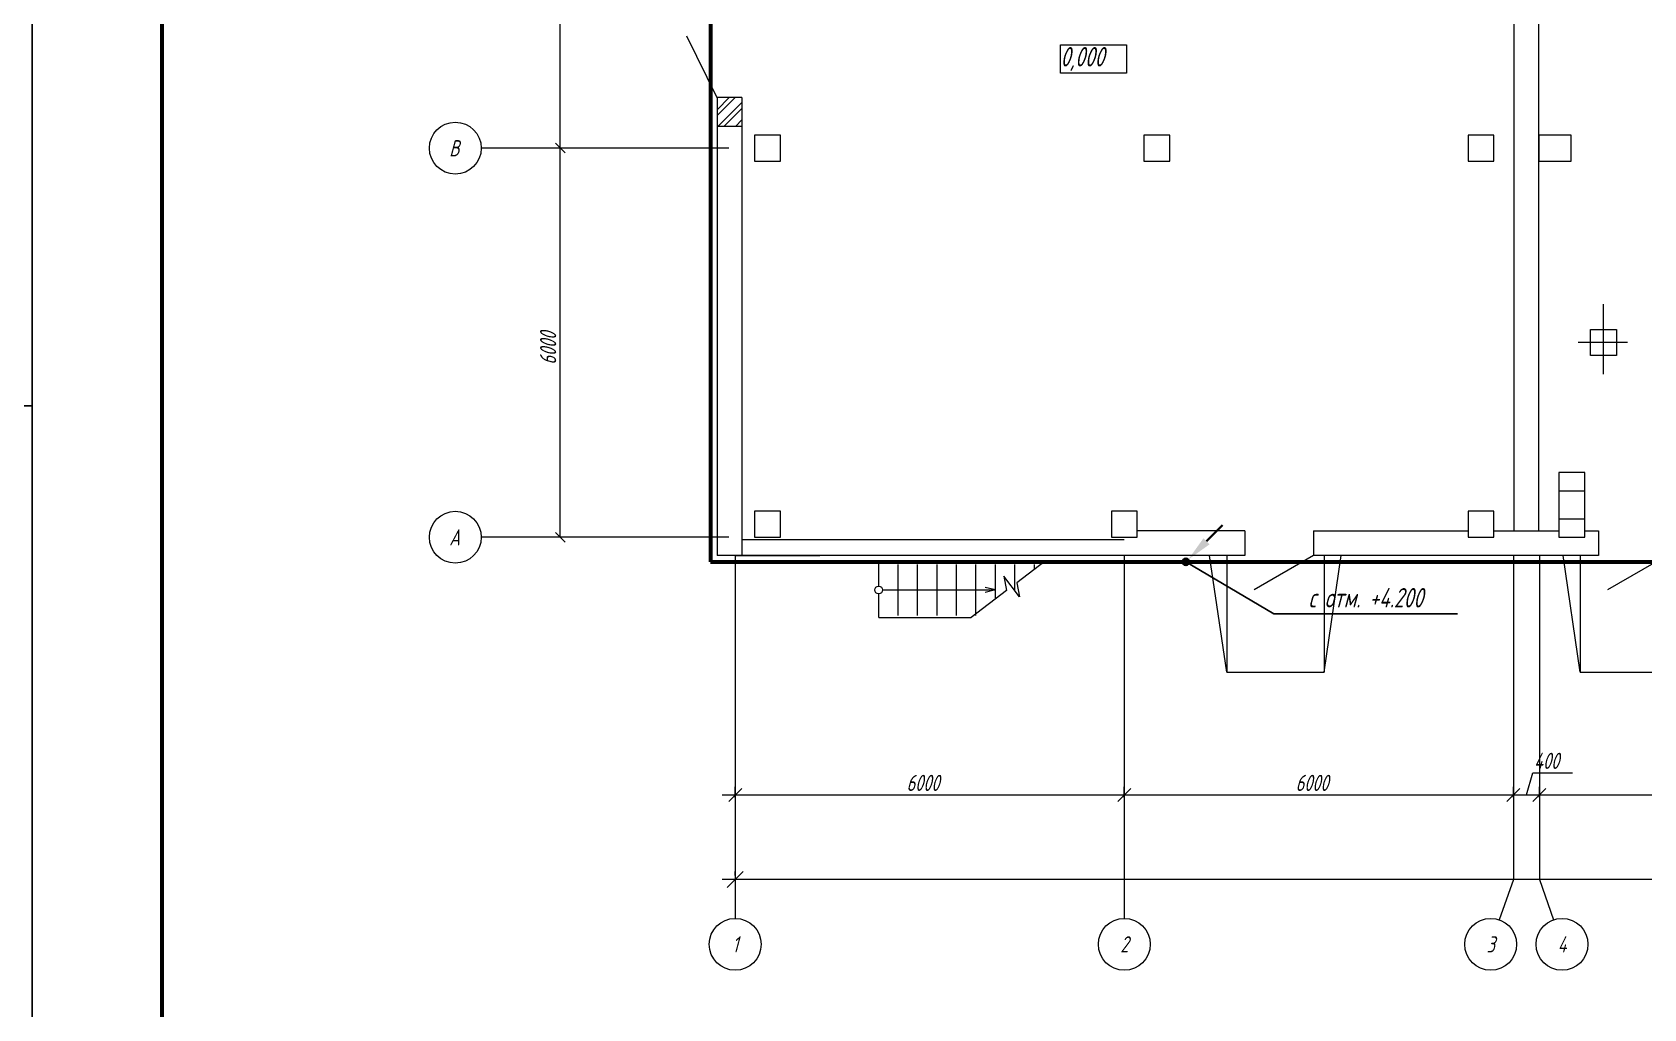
# Model space of a CAD drawing. Header units: millimetres. Extents: x 1663 to 6300, y 431 to 1491.
# Drawn here: x 2502.7 to 2751.2, y 961.6 to 1112.2 of the extents above; entities that cross this region are included whole.
import ezdxf
from ezdxf.enums import TextEntityAlignment as Align

# ---------------------------------------------------------------- set-up
doc = ezdxf.new("R2010")
doc.units = ezdxf.units.MM
for name, color, linetype, lineweight in [('Линия связи (Вновь)', 3, 'Continuous', 60), ('Рамка толстая', 7, 'Continuous', 60), ('Рамка тонкая', 5, 'Continuous', 25), ('Строительный', 251, 'Continuous', 13), ('Текст', 2, 'Continuous', 25), ('Элемент эл. схем', 7, 'Continuous', 35)]:
    doc.layers.add(name, color=color, linetype=linetype, lineweight=lineweight)
doc.styles.add('Simplex', font='simplex.shx', dxfattribs={"width": 0.7, "oblique": 15})

# ---------------------------------------------------------------- blocks, each defined once
blk = doc.blocks.new('A$C178B2837')
at = {"layer": 'Строительный', "ltscale": 100}
for p, q in [((167.26, 220.71), (167.26, 375.11)), ((171.06, 220.71), (171.06, 375.11)), ((20.18, 279.71), (20.18, 339.71)), ((39.66, 297.03), (44.34, 287.52)), ((97.32, 295.63), (107.51, 295.63)), ((97.32, 291.26), (97.32, 295.63)), ((107.51, 295.63), (107.51, 291.26)), ((107.51, 291.26), (97.32, 291.26)), ((48.16, 287.52), (44.34, 287.52)), ((44.36, 287.52), (44.36, 216.91)), ((44.36, 285.63), (46.25, 287.52)), ((44.36, 287.43), (44.46, 287.52)), ((44.36, 284.74), (47.15, 287.52)), ((44.55, 283.12), (48.16, 286.74)), ((45.44, 283.12), (48.16, 285.84)), ((48.16, 287.52), (48.16, 216.91)), ((47.24, 283.12), (48.16, 284.05)), ((44.36, 283.12), (48.16, 283.12)), ((48.14, 283.12), (48.16, 283.15)), ((54.16, 281.71), (50.16, 281.71)), ((50.16, 281.71), (50.16, 277.71)), ((54.16, 277.71), (54.16, 281.71)), ((114.16, 281.71), (110.16, 281.71)), ((110.16, 281.71), (110.16, 277.71)), ((114.16, 277.71), (114.16, 281.71)), ((164.16, 281.71), (160.16, 281.71)), ((160.16, 281.71), (160.16, 277.71)), ((164.16, 277.71), (164.16, 281.71)), ((176.06, 281.71), (171.06, 281.71)), ((171.06, 281.71), (171.06, 277.71)), ((176.06, 277.71), (176.06, 281.71)), ((46.16, 279.71), (8, 279.71)), ((20.93, 278.96), (19.43, 280.46)), ((19.43, 280.46), (20.93, 278.96)), ((19.88, 279.71), (19.68, 279.71)), ((19.88, 279.71), (19.68, 279.71)), ((20.18, 219.71), (20.18, 279.71)), ((50.16, 277.71), (54.16, 277.71)), ((110.16, 277.71), (114.16, 277.71)), ((160.16, 277.71), (164.16, 277.71)), ((171.06, 277.71), (176.06, 277.71)), ((181.06, 244.86), (181.06, 255.63)), ((179.06, 247.72), (179.06, 251.72)), ((179.06, 251.72), (183.06, 251.72)), ((183.06, 251.72), (183.06, 247.72)), ((184.75, 249.72), (177.16, 249.72)), ((183.06, 247.72), (179.06, 247.72)), ((178.16, 229.71), (174.16, 229.71)), ((174.16, 229.71), (174.16, 219.71)), ((178.16, 219.71), (178.16, 229.71)), ((174.16, 226.89), (178.16, 226.89)), ((54.16, 223.71), (50.16, 223.71)), ((50.16, 223.71), (50.16, 219.71)), ((54.16, 219.71), (54.16, 223.71)), ((109.16, 223.71), (105.16, 223.71)), ((105.16, 223.71), (105.16, 219.71)), ((109.16, 219.71), (109.16, 223.71)), ((164.16, 223.71), (160.16, 223.71)), ((160.16, 223.71), (160.16, 219.71)), ((164.16, 219.71), (164.16, 223.71)), ((174.16, 222.54), (178.16, 222.54)), ((46.16, 219.71), (8, 219.71)), ((19.43, 220.46), (20.93, 218.96)), ((19.88, 219.71), (19.68, 219.71)), ((107.16, 219.31), (48.16, 219.31)), ((50.16, 219.71), (54.16, 219.71)), ((105.16, 219.71), (109.16, 219.71)), ((125.76, 220.71), (109.16, 220.71)), ((109.16, 219.71), (109.16, 220.71)), ((109.16, 219.71), (109.16, 220.71)), ((125.76, 220.71), (125.76, 216.91)), ((136.36, 220.71), (136.36, 216.91)), ((136.36, 220.71), (160.16, 220.71)), ((160.16, 219.71), (164.16, 219.71)), ((164.16, 220.71), (174.16, 220.71)), ((167.16, 220.69), (167.16, 220.71)), ((174.16, 219.71), (178.16, 219.71)), ((178.16, 220.71), (180.26, 220.71)), ((180.26, 220.71), (180.26, 216.91)), ((125.76, 216.91), (44.36, 216.91)), ((47.16, 216.91), (60.23, 216.91)), ((47.16, 216.91), (47.16, 160.94)), ((107.16, 216.91), (107.16, 160.94)), ((122.97, 198.91), (120.31, 216.91)), ((122.97, 216.91), (122.97, 198.91)), ((136.36, 216.91), (127.18, 211.61)), ((180.26, 216.91), (136.36, 216.91)), ((137.97, 216.91), (137.97, 198.91)), ((137.97, 198.91), (140.62, 216.91)), ((177.76, 216.91), (161.26, 216.91)), ((167.16, 216.91), (167.16, 166.94)), ((171.16, 216.91), (171.16, 166.94)), ((177.47, 198.91), (174.81, 216.91)), ((177.47, 216.91), (177.47, 198.91)), ((190.86, 216.91), (181.68, 211.61)), ((69.29, 212.18), (69.29, 215.83)), ((69.29, 215.83), (94.69, 215.83)), ((72.29, 207.63), (72.29, 215.53)), ((75.29, 207.63), (75.29, 215.53)), ((78.29, 207.63), (78.29, 215.53)), ((81.29, 207.63), (81.29, 215.53)), ((84.29, 207.63), (84.29, 215.53)), ((87.29, 210.19), (87.29, 215.53)), ((90.29, 211.44), (90.29, 215.53)), ((94.94, 216.02), (90.59, 212.7)), ((93.29, 214.77), (93.29, 215.53)), ((69.89, 211.58), (87.29, 211.58)), ((89, 211.49), (83.54, 207.33)), ((87.29, 211.58), (85.68, 211.95)), ((87.29, 211.58), (85.68, 211.2)), ((91.01, 210.51), (88.58, 213.69)), ((88.58, 213.69), (89, 211.49)), ((90.59, 212.7), (91.01, 210.51)), ((69.29, 207.33), (69.29, 210.98)), ((69.29, 207.33), (83.54, 207.33)), ((122.97, 198.91), (137.97, 198.91)), ((177.47, 198.91), (192.47, 198.91)), ((169.16, 179.98), (170.18, 183.38)), ((170.18, 183.38), (176.27, 183.38)), ((45.16, 179.98), (109.16, 179.98)), ((48.16, 180.98), (46.16, 178.98)), ((47.16, 179.6), (47.16, 181.23)), ((105.16, 179.98), (169.16, 179.98)), ((108.16, 180.98), (106.16, 178.98)), ((106.16, 178.98), (108.16, 180.98)), ((107.16, 179.6), (107.16, 181.23)), ((107.16, 179.6), (107.16, 181.23)), ((165.16, 179.98), (173.16, 179.98)), ((166.16, 178.98), (168.16, 180.98)), ((168.16, 180.98), (166.16, 178.98)), ((167.16, 179.6), (167.16, 181.23)), ((167.16, 179.6), (167.16, 181.23)), ((169.16, 179.98), (233.16, 179.98)), ((172.16, 180.98), (170.16, 178.98)), ((170.16, 178.98), (172.16, 180.98)), ((171.16, 179.6), (171.16, 181.23)), ((171.16, 179.6), (171.16, 181.23)), ((657.16, 166.94), (45.16, 166.94)), ((48.41, 168.19), (45.91, 165.69)), ((47.16, 167.57), (47.16, 168.19)), ((167.16, 166.94), (164.98, 160.72)), ((171.16, 166.94), (173.34, 160.72))]:
    blk.add_line(p, q, dxfattribs=at)
for centre, radius in [((4, 279.71), 4), ((4, 219.71), 4), ((69.29, 211.58), 0.6), ((47.16, 156.94), 4), ((107.16, 156.94), 4), ((163.66, 156.94), 4), ((174.66, 156.94), 4)]:
    blk.add_circle(centre, radius, dxfattribs=at)
at = {"layer": 'Строительный', "ltscale": 100, "style": 'Simplex', "oblique": 15, "width": 0.7}
for s, height, p in [('0,000', 3, (97.32, 292.3)), ('В', 2.5, (3.06, 278.44)), ('А', 2.5, (3.06, 218.44)), ('400', 2.5, (170.34, 183.98)), ('6000', 2.5, (73.57, 180.58)), ('6000', 2.5, (133.57, 180.58))]:
    blk.add_text(s, height=height, dxfattribs=at).set_placement(p)
blk.add_text('6000', height=2.5, rotation=90, dxfattribs=at).set_placement((19.56, 246.31))
for s, p in [('1', (47.16, 156.94)), ('2', (107.16, 156.94)), ('3', (163.66, 156.94)), ('4', (174.66, 156.94))]:
    blk.add_text(s, height=2.5, dxfattribs=at).set_placement(p, align=Align.MIDDLE_CENTER)
blk = doc.blocks.new('A$C551E481E')
at = {"layer": 'Рамка толстая'}
blk.add_line((20, 589), (20, 5), dxfattribs=at)
at = {"layer": 'Рамка тонкая'}
blk.add_line((0, 594), (0, 0), dxfattribs=at)
blk = doc.blocks.new('A$C632518C5')
at = {"layer": 'Рамка тонкая'}
for p, q in [((420, 297), (0, 297)), ((420, 0), (420, 297))]:
    blk.add_line(p, q, dxfattribs=at)

msp = doc.modelspace()

# ---------------------------------------------------------------- hatches: boundary and pattern name
at = {"layer": 'Элемент эл. схем'}
h = msp.add_hatch(color=256, dxfattribs=at)
h.dxf.hatch_style = 1
h.paths.add_polyline_path([(2681.05, 1030.5, 1), (2680.05, 1030.5, 1)])

# ---------------------------------------------------------------- linework, layer by layer
at = {"layer": 'Линия связи (Вновь)'}
for p, q in [((2607.26, 1218.1), (2607.26, 1030.5)), ((2607.26, 1030.5), (2680.55, 1030.5)), ((2680.55, 1030.5), (2902.06, 1030.5))]:
    msp.add_line(p, q, dxfattribs=at)
at = {"layer": 'Текст', "ltscale": 100}
for p, q in [((2680.55, 1030.5), (2694.14, 1022.47)), ((2694.14, 1022.47), (2722.44, 1022.47))]:
    msp.add_line(p, q, dxfattribs=at)
at = {"layer": 'Элемент эл. схем'}
msp.add_line((2683.74, 1033.68), (2686.21, 1036.15), dxfattribs=at)
msp.add_circle((2680.55, 1030.5), 0.5, dxfattribs=at)
msp.add_solid([(2683.27, 1034.15), (2684.21, 1033.21), (2680.91, 1030.85)], dxfattribs=at)

# ---------------------------------------------------------------- block references
for name, p in [('A$C551E481E', (2502.66, 757.54)), ('A$C632518C5', (2082.66, 757.54))]:
    msp.add_blockref(name, p)
at = {"layer": 'Линия связи (Вновь)'}
msp.add_blockref('A$C178B2837', (2563.9, 814.59), dxfattribs=at)

# ---------------------------------------------------------------- texts
at = {"layer": 'Текст', "ltscale": 100, "insert": (2708.29, 1023.47), "char_height": 3, "attachment_point": 8, "style": 'Simplex'}
msp.add_mtext_dynamic_manual_height_columns('с отм. +4.200', width=27.0901, gutter_width=12.5, heights=[0], dxfattribs=at)

doc.saveas('drawing.dxf')
